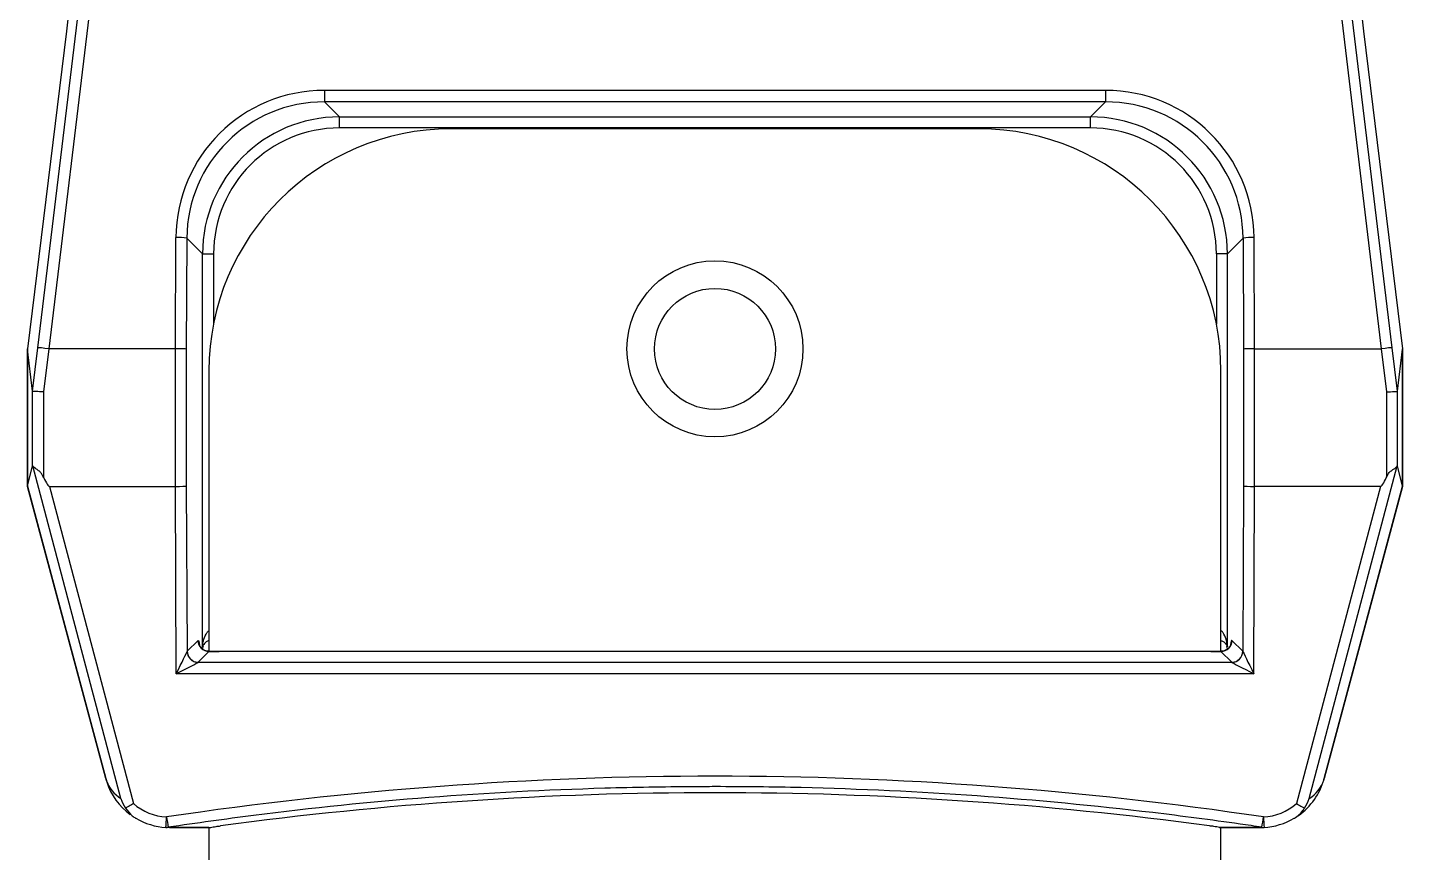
# Model space of a CAD drawing. Extents: x 8 to 113, y 1 to 87.
# Drawn here: x 48.383 to 49.633, y 40.32 to 41.07 of the extents above; entities that cross this region are included whole.
import ezdxf

# ---------------------------------------------------------------- set-up
doc = ezdxf.new("R2010")
doc.units = 0
doc.header["$MEASUREMENT"] = 0
doc.layers.add('OBJECT', color=7, linetype='CONTINUOUS')

msp = doc.modelspace()

# ---------------------------------------------------------------- linework, layer by layer
at = {"layer": 'OBJECT'}
for p, q in [((48.3928, 40.7792), (48.4419, 41.1877)), ((49.6238, 40.7792), (49.5748, 41.1877)), ((48.4518, 41.187), (48.4027, 40.7782)), ((49.5649, 41.187), (49.6139, 40.7782)), ((48.4188, 41.0669), (48.3833, 40.7783)), ((49.5979, 41.0669), (49.6333, 40.7783)), ((48.6533, 41.0132), (49.3633, 41.0132)), ((48.6533, 41.0132), (48.6533, 41.0027)), ((49.3633, 41.0132), (49.3633, 41.0027)), ((49.3633, 41.0027), (48.6533, 41.0027)), ((48.6533, 41.0027), (48.6671, 40.989)), ((49.3633, 41.0027), (49.3496, 40.989)), ((48.6671, 40.989), (49.3496, 40.989)), ((48.6671, 40.9791), (48.6671, 40.989)), ((49.3496, 40.9791), (49.3496, 40.989)), ((49.3496, 40.9791), (48.6671, 40.9791)), ((49.2483, 40.9782), (48.7683, 40.9782)), ((48.5178, 40.7782), (48.5182, 40.8794)), ((48.5282, 40.8788), (48.5277, 40.778)), ((48.5425, 40.8645), (48.5282, 40.8788)), ((49.4741, 40.8645), (49.4885, 40.8788)), ((49.4885, 40.8788), (49.4889, 40.778)), ((49.4989, 40.7782), (49.4984, 40.8794)), ((48.5425, 40.5088), (48.5425, 40.8645)), ((48.5425, 40.8645), (48.5525, 40.8645)), ((48.5525, 40.8645), (48.5525, 40.8008)), ((49.4741, 40.8645), (49.4642, 40.8645)), ((49.4642, 40.8645), (49.4642, 40.8008)), ((49.4741, 40.5088), (49.4741, 40.8645)), ((48.3833, 40.7782), (48.3833, 40.7783)), ((48.3833, 40.6532), (48.3833, 40.7782)), ((48.388, 40.7397), (48.3834, 40.7779)), ((48.3834, 40.7779), (48.3834, 40.6534)), ((48.388, 40.7397), (48.3928, 40.7792)), ((48.4028, 40.7782), (48.398, 40.7391)), ((48.5178, 40.7782), (48.4028, 40.7782)), ((48.5178, 40.7782), (48.5178, 40.7782)), ((48.5178, 40.6532), (48.5178, 40.7782)), ((48.5277, 40.778), (48.5277, 40.6535)), ((49.4889, 40.778), (49.4889, 40.6535)), ((49.4989, 40.7782), (49.6139, 40.7782)), ((49.4989, 40.7782), (49.4989, 40.7782)), ((49.4989, 40.6532), (49.4989, 40.7782)), ((49.6139, 40.7782), (49.6187, 40.7391)), ((49.6287, 40.7397), (49.6238, 40.7792)), ((49.6287, 40.7397), (49.6333, 40.7779)), ((49.6333, 40.7782), (49.6333, 40.7783)), ((49.6333, 40.6532), (49.6333, 40.7782)), ((49.6333, 40.7779), (49.6333, 40.6534)), ((48.5483, 40.7582), (48.5483, 40.5033)), ((49.4683, 40.5033), (49.4683, 40.7582)), ((48.388, 40.672), (48.388, 40.7397)), ((48.398, 40.7391), (48.398, 40.6615)), ((49.6187, 40.7391), (49.6187, 40.6615)), ((49.6287, 40.672), (49.6287, 40.7397)), ((48.3834, 40.6534), (48.388, 40.672)), ((48.4682, 40.3697), (48.3881, 40.6718)), ((49.5485, 40.3697), (49.6285, 40.6718)), ((49.6333, 40.6534), (49.6287, 40.672)), ((48.3833, 40.6533), (48.4545, 40.3877)), ((48.3833, 40.6532), (48.3833, 40.6533)), ((48.3833, 40.6532), (48.3833, 40.6532)), ((48.4545, 40.3877), (48.3833, 40.6532)), ((48.4032, 40.6532), (48.4796, 40.365)), ((48.4032, 40.6532), (48.5178, 40.6532)), ((48.5178, 40.6532), (48.5178, 40.6532)), ((48.5186, 40.4829), (48.5178, 40.6532)), ((48.5277, 40.6535), (48.5284, 40.5033)), ((49.4889, 40.6535), (49.4882, 40.5033)), ((49.4981, 40.4829), (49.4989, 40.6532)), ((49.4989, 40.6532), (49.4989, 40.6532)), ((49.6134, 40.6532), (49.4989, 40.6532)), ((49.6134, 40.6532), (49.537, 40.365)), ((49.5621, 40.3877), (49.6333, 40.6533)), ((49.6333, 40.6532), (49.5622, 40.3877)), ((49.6333, 40.6533), (49.6333, 40.6532)), ((49.6333, 40.6532), (49.6333, 40.6532)), ((48.5285, 40.5034), (48.5384, 40.5132)), ((49.4881, 40.5034), (49.4783, 40.5132)), ((48.5483, 40.5033), (48.5385, 40.4934)), ((48.5427, 40.5082), (48.5425, 40.5073)), ((48.5425, 40.5073), (48.5429, 40.5078)), ((48.5429, 40.5078), (48.5427, 40.5082)), ((49.4591, 40.5032), (48.5576, 40.5032)), ((48.5576, 40.5031), (48.5576, 40.5032)), ((49.4591, 40.5031), (48.5576, 40.5031)), ((49.4591, 40.5031), (49.4591, 40.5032)), ((49.4683, 40.5033), (49.4782, 40.4934)), ((49.4737, 40.5078), (49.4739, 40.5082)), ((49.4742, 40.5073), (49.4737, 40.5078)), ((49.4739, 40.5082), (49.4742, 40.5073)), ((48.5385, 40.4934), (49.4782, 40.4934)), ((49.4981, 40.4829), (48.5186, 40.4829)), ((48.5124, 40.3432), (48.5092, 40.3433)), ((48.5112, 40.3434), (48.5139, 40.3433)), ((48.5483, 40.3432), (48.5124, 40.3432)), ((48.5483, 40.3432), (48.5483, 40.2915)), ((48.5496, 40.3433), (48.5498, 40.3433)), ((49.467, 40.3433), (49.4668, 40.3433)), ((49.4683, 40.2911), (49.4683, 40.3432)), ((49.4684, 40.3432), (49.5042, 40.3432)), ((49.5055, 40.3434), (49.5028, 40.3433)), ((49.5042, 40.3432), (49.5075, 40.3433))]:
    msp.add_line(p, q, dxfattribs=at)
at = {"layer": 'OBJECT', "flags": 128}
for points in [[(48.398, 40.7391), (48.3961, 40.7392), (48.3943, 40.7393), (48.3926, 40.7394), (48.3911, 40.7395), (48.3898, 40.7395), (48.3889, 40.7396), (48.3883, 40.7396), (48.388, 40.7397)], [(49.6187, 40.7391), (49.6206, 40.7392), (49.6224, 40.7393), (49.6241, 40.7394), (49.6256, 40.7395), (49.6268, 40.7395), (49.6278, 40.7396), (49.6284, 40.7396), (49.6287, 40.7397)], [(48.5483, 40.3432), (48.5485, 40.3432), (48.5486, 40.3432)]]:
    msp.add_lwpolyline(points, dxfattribs=at)
at = {"layer": 'OBJECT'}
for radius in [0.08, 0.055]:
    msp.add_circle((49.0083, 40.7782), radius, dxfattribs=at)
for centre, radius, start, end in [((48.7683, 40.7582), 0.22, 90, 180), ((49.2483, 40.7582), 0.22, 0, 90), ((48.5202, 40.8216), 0.0578, 82.0203, 91.9199), ((49.4965, 40.8216), 0.0578, 88.0801, 97.9797), ((48.5484, 40.5133), 0.0101, 180.5079, 269.4921), ((49.4682, 40.5133), 0.0101, 270.5079, 359.4921), ((48.5385, 40.5034), 0.0101, 180.9983, 269.3577), ((48.5386, 40.5035), 0.0101, 180.5079, 269.4921), ((49.4781, 40.5035), 0.0101, 270.5079, 359.4921), ((49.4781, 40.5034), 0.0101, 270.6423, 359.0017), ((48.4835, 40.3955), 0.03, 195, 198.0174), ((48.5124, 40.4032), 0.06, 195, 198.0174), ((48.4554, 40.3844), 0.00343, 104.695, 105.3894), ((49.5042, 40.4032), 0.06, 341.9826, 345), ((49.5332, 40.3955), 0.03, 341.9826, 345), ((49.5613, 40.3844), 0.00343, 74.6106, 75.305), ((48.4835, 40.3955), 0.03, 198.0174, 239.3085), ((48.4697, 40.3893), 0.015, 191.9877, 198.0143), ((48.5124, 40.4032), 0.06, 198.0174, 233.4162), ((49.5042, 40.4032), 0.06, 302.7683, 341.9826), ((49.5332, 40.3955), 0.03, 300.6915, 341.9826), ((49.547, 40.3893), 0.015, 341.9857, 348.0123), ((48.5124, 40.4027), 0.05, 228.9848, 266.9049), ((49.0083, 37.0032), 3.3716, 82.3396, 97.6604), ((49.5042, 40.4027), 0.05, 273.0951, 311.0152), ((48.5124, 40.4032), 0.06, 239.3657, 266.9049), ((47.7194, 40.3932), 0.7914, 356.3852, 357.07), ((48.8337, 40.399), 0.3272, 188.1215, 189.7762), ((49.183, 40.399), 0.3272, 350.2238, 351.8785), ((50.2973, 40.3932), 0.7914, 182.93, 183.6148), ((49.5042, 40.4032), 0.06, 273.0951, 300.6343), ((48.5097, 40.3527), 0.00937, 266.9075, 279.2364), ((48.5124, 40.3521), 0.00889, 270.0085, 279.4802), ((48.5483, 40.3519), 0.00871, 270.0002, 278.9741), ((48.5483, 40.3532), 0.01, 276.6949, 279.0086), ((49.4684, 40.3532), 0.01, 260.9914, 270), ((49.4684, 40.3519), 0.00871, 261.0259, 269.9998), ((49.5042, 40.3521), 0.00889, 260.5198, 269.9915), ((49.507, 40.3527), 0.00937, 260.7636, 273.0925)]:
    msp.add_arc(centre, radius, start, end, dxfattribs=at)
for centre, major_axis, ratio, start_param, end_param in [((48.6537, 40.8783), (0.1299, -0.0387), 0.994537, 1.861849, 3.425049), ((49.3629, 40.8783), (0.1299, 0.0387), 0.994537, 5.999728, 7.562929), ((48.6537, 40.8778), (0.1188, -0.0407), 0.993756, 1.902233, 3.465433), ((49.3629, 40.8778), (0.1188, 0.0407), 0.993756, 5.959345, 7.522545), ((48.6679, 40.8636), (0.089, -0.089), 0.993631, 2.359993, 3.923193), ((49.3487, 40.8636), (0.089, 0.089), 0.993631, 5.501585, 7.064785), ((48.6679, 40.8636), (-0.0819, 0.0819), 0.992433, 5.501585, 7.064785), ((49.3487, 40.8636), (0.0819, 0.0819), 0.992433, 5.501585, 7.064785), ((48.5033, 41.7562), (0.1198, 0.9787), 0.00637, 3.102711, 3.1158), ((48.4028, 40.778), (0.00993, -0.00121), 0.026195, 1.577115, 3.089197), ((48.426, 40.9676), (0.0233, 0.1894), 0.052407, 3.141691, 3.148045), ((48.5178, 40.778), (0.01, -0.00002), 0.026383, 0.087327, 1.570857), ((49.4989, 40.778), (0.01, 0.00002), 0.026383, 1.570735, 3.054265), ((49.6139, 40.778), (0.00993, 0.00121), 0.026195, 0.052396, 1.564478), ((49.5906, 40.9676), (-0.0233, 0.1894), 0.052407, 3.13514, 3.141494), ((49.5133, 41.7562), (-0.1198, 0.9787), 0.00637, 3.167385, 3.180474), ((48.398, 40.8212), (0.01, 0.0816), 0.00637, 3.1158, 3.14198), ((49.6187, 40.8212), (-0.01, 0.0816), 0.00637, 3.141205, 3.167385), ((48.398, 40.6347), (-0.01, 0.0374), 0.013598, 6.167251, 6.307852), ((49.6187, 40.6347), (0.01, 0.0374), 0.013598, 6.258519, 6.39912), ((48.5033, 40.2051), (-0.1198, 0.4485), 0.013598, 0.024667, 0.031184), ((48.3545, 40.8378), (0.0489, -0.1845), 0.05238, 5.968636, 6.269306), ((48.5178, 40.6535), (0.01, 0.00002), 0.027111, 4.712325, 6.195854), ((49.4989, 40.6535), (0.01, -0.00002), 0.027111, 3.228923, 4.712453), ((49.6622, 40.8378), (-0.0489, -0.1845), 0.05238, 0.013879, 0.314549), ((49.5133, 40.2051), (0.1198, 0.4485), 0.013598, 6.252001, 6.258519), ((48.5186, 40.4835), (0.0099, 0.0199), 0.010836, 4.690585, 6.174243), ((48.5287, 40.4835), (0, 0.02), 0.087489, 0.087266, 0.141347), ((48.548, 40.507), (0.004, 0.0117), 0.411517, 1.643899, 1.84755), ((48.5576, 40.5053), (0.025, 0), 0.087489, 4.334455, 4.712389), ((49.4591, 40.5053), (0.025, 0), 0.087489, 4.712389, 5.090323), ((49.4686, 40.507), (-0.004, 0.0117), 0.411517, 4.437237, 4.639287), ((49.488, 40.4835), (0, 0.02), 0.087489, 6.141839, 6.195919), ((49.4981, 40.4835), (-0.0099, 0.0199), 0.010836, 0.108942, 1.592601), ((48.5186, 40.4835), (0.0199, 0.01), 0.021745, 4.701475, 6.185133), ((48.5386, 40.4835), (0, 0.01), 0.174977, 0.087266, 0.141347), ((49.478, 40.4835), (0, 0.01), 0.174977, 6.141839, 6.195919), ((49.4981, 40.4835), (0.0199, -0.01), 0.021745, 3.239645, 4.723303), ((49.0083, 37.0123), (0, 3.3775), 0.999996, 6.135019, 6.431351)]:
    msp.add_ellipse(centre, major_axis=major_axis, ratio=ratio, start_param=start_param, end_param=end_param, dxfattribs=at)
for points, knots in [([(48.506, 41.7733), (48.5053, 41.7676), (48.5018, 41.7392), (48.487, 41.6198), (48.4586, 41.39), (48.4331, 41.1829), (48.4188, 41.0669)], [0, 0, 0, 0, 0.024148, 0.120739, 0.507103, 1, 1, 1, 1]), ([(49.5107, 41.7733), (49.5114, 41.7676), (49.5149, 41.7392), (49.5297, 41.6198), (49.5581, 41.39), (49.5836, 41.1829), (49.5979, 41.0669)], [0, 0, 0, 0, 0.024148, 0.120739, 0.507103, 1, 1, 1, 1]), ([(48.398, 40.6615), (48.3972, 40.663), (48.3958, 40.6656), (48.3928, 40.6681), (48.3903, 40.6697), (48.3887, 40.6708), (48.3883, 40.6715), (48.3881, 40.6718)], [0, 0, 0, 0, 0.2815028, 0.4771484, 0.6724625, 0.8784612, 1, 1, 1, 1]), ([(49.6187, 40.6615), (49.6195, 40.663), (49.6208, 40.6656), (49.6239, 40.6681), (49.6264, 40.6697), (49.628, 40.6708), (49.6284, 40.6715), (49.6285, 40.6718)], [0, 0, 0, 0, 0.2815028, 0.4771484, 0.6724625, 0.8784612, 1, 1, 1, 1]), ([(48.5384, 40.5132), (48.5386, 40.5132), (48.5391, 40.5132), (48.5394, 40.5107), (48.5396, 40.5095)], [0, 0, 0, 0, 0.522636, 1, 1, 1, 1]), ([(48.5425, 40.5088), (48.5427, 40.5102), (48.5432, 40.5135), (48.5448, 40.5178), (48.5468, 40.5209), (48.5479, 40.5217), (48.5483, 40.522)], [0, 0, 0, 0, 0.3026783, 0.7343587, 0.8983329, 1, 1, 1, 1]), ([(48.5483, 40.513), (48.5478, 40.5129), (48.5463, 40.5124), (48.5442, 40.5107), (48.5433, 40.5092), (48.5427, 40.5082)], [0, 0, 0, 0, 0.147885, 0.466604, 1, 1, 1, 1]), ([(49.4741, 40.5088), (49.4739, 40.5102), (49.4734, 40.5135), (49.4718, 40.5178), (49.4699, 40.5209), (49.4688, 40.5217), (49.4683, 40.522)], [0, 0, 0, 0, 0.3026783, 0.7343587, 0.8983329, 1, 1, 1, 1]), ([(49.4683, 40.513), (49.4688, 40.5129), (49.4704, 40.5124), (49.4725, 40.5107), (49.4734, 40.5092), (49.4739, 40.5082)], [0, 0, 0, 0, 0.147885, 0.466604, 1, 1, 1, 1]), ([(49.4783, 40.5132), (49.478, 40.5132), (49.4776, 40.5132), (49.4772, 40.5107), (49.477, 40.5095)], [0, 0, 0, 0, 0.521246, 1, 1, 1, 1]), ([(48.5479, 40.5035), (48.5473, 40.5035), (48.5457, 40.5035), (48.5433, 40.5046), (48.5414, 40.5063), (48.5402, 40.5078), (48.5397, 40.5089), (48.5395, 40.5095), (48.5395, 40.5095), (48.5395, 40.5095)], [0, 0, 0, 0, 0.127015, 0.3490067, 0.5311667, 0.6827456, 0.8013632, 0.9054738, 1, 1, 1, 1]), ([(48.5425, 40.5073), (48.5425, 40.5078), (48.5425, 40.5083), (48.5425, 40.5088), (48.5425, 40.5088)], [0, 0, 0, 0, 0.913463, 1, 1, 1, 1]), ([(48.5576, 40.5032), (48.5547, 40.5032), (48.5513, 40.5032), (48.5485, 40.5033), (48.5481, 40.5033)], [0, 0, 0, 0, 0.835431, 1, 1, 1, 1]), ([(49.4686, 40.5034), (49.4678, 40.5033), (49.4649, 40.5032), (49.4615, 40.5032), (49.4591, 40.5032)], [0, 0, 0, 0, 0.296132, 1, 1, 1, 1]), ([(49.4771, 40.5095), (49.4772, 40.5095), (49.4772, 40.5095), (49.4769, 40.5088), (49.4763, 40.5076), (49.4748, 40.5057), (49.4722, 40.504), (49.4696, 40.5031), (49.4682, 40.5034), (49.468, 40.5034)], [0, 0, 0, 0, 0.086968, 0.202816, 0.323618, 0.496536, 0.716043, 0.955337, 1, 1, 1, 1]), ([(49.4742, 40.5073), (49.4742, 40.5078), (49.4741, 40.5083), (49.4741, 40.5088), (49.4741, 40.5088)], [0, 0, 0, 0, 0.913463, 1, 1, 1, 1]), ([(49.5055, 40.3434), (49.4989, 40.3444), (49.4659, 40.3492), (49.3269, 40.3674), (49.1674, 40.3788), (49.0278, 40.3804), (48.9683, 40.3802), (48.8282, 40.3777), (48.6687, 40.3658), (48.5371, 40.3471), (48.5112, 40.3434)], [0, 0, 0, 0, 0.020047, 0.10024, 0.421356, 0.5, 0.520047, 0.60024, 0.921356, 1, 1, 1, 1]), ([(48.4682, 40.3697), (48.4682, 40.3696), (48.4691, 40.3665), (48.4708, 40.3636), (48.4724, 40.3608)], [0, 0, 0, 0, 0.019972, 1, 1, 1, 1]), ([(48.4796, 40.365), (48.4796, 40.3649), (48.479, 40.3646), (48.4775, 40.3636), (48.4751, 40.3623), (48.4733, 40.3613), (48.4726, 40.3609), (48.4724, 40.3608)], [0, 0, 0, 0, 0.017184, 0.202292, 0.556604, 0.898384, 1, 1, 1, 1]), ([(49.537, 40.365), (49.5371, 40.3649), (49.5376, 40.3646), (49.5392, 40.3636), (49.5415, 40.3623), (49.5433, 40.3613), (49.5441, 40.3609), (49.5443, 40.3608)], [0, 0, 0, 0, 0.017184, 0.202292, 0.556604, 0.898384, 1, 1, 1, 1]), ([(49.5443, 40.3608), (49.5459, 40.3636), (49.5475, 40.3665), (49.5485, 40.3696), (49.5485, 40.3697)], [0, 0, 0, 0, 0.980028, 1, 1, 1, 1]), ([(48.4724, 40.3608), (48.4743, 40.3583), (48.477, 40.3548), (48.4806, 40.3523), (48.4818, 40.3516), (48.4819, 40.3516)], [0, 0, 0, 0, 0.696362, 0.978815, 1, 1, 1, 1]), ([(49.5348, 40.3516), (49.5349, 40.3516), (49.5376, 40.3533), (49.5411, 40.3562), (49.5436, 40.3598), (49.5443, 40.3608)], [0, 0, 0, 0, 0.021184, 0.717124, 1, 1, 1, 1]), ([(48.5139, 40.3433), (48.5161, 40.3433), (48.5277, 40.3433), (48.5398, 40.3433), (48.5496, 40.3433)], [0, 0, 0, 0, 0.194243, 1, 1, 1, 1]), ([(48.5496, 40.3433), (48.5513, 40.3436), (48.5543, 40.3441), (48.5575, 40.3445), (48.5589, 40.3447)], [0, 0, 0, 0, 0.5646682, 1, 1, 1, 1]), ([(49.467, 40.3433), (49.4653, 40.3436), (49.4623, 40.3441), (49.4591, 40.3445), (49.4578, 40.3447)], [0, 0, 0, 0, 0.5646682, 1, 1, 1, 1]), ([(49.5028, 40.3433), (49.5005, 40.3433), (49.4889, 40.3433), (49.4768, 40.3433), (49.467, 40.3433)], [0, 0, 0, 0, 0.194243, 1, 1, 1, 1])]:
    msp.add_open_spline(points, degree=3, knots=knots, dxfattribs=at)

doc.saveas('drawing.dxf')
